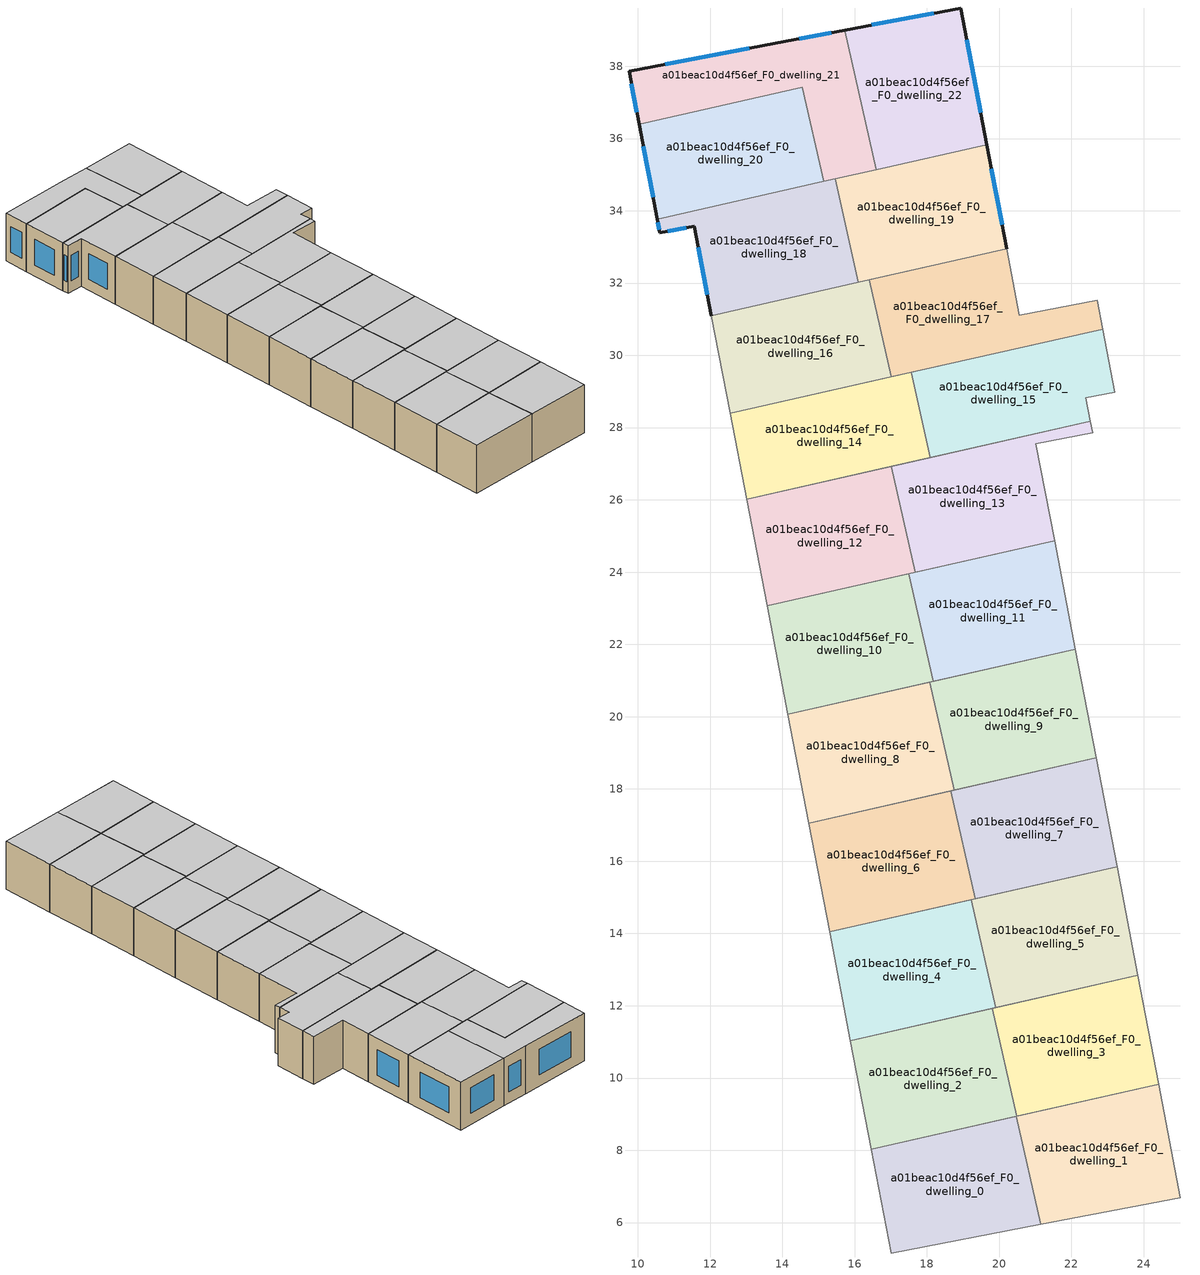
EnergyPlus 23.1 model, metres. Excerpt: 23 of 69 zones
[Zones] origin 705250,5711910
a01beac10d4f56ef_F0_dwelling_0
 floor ground (EU_floor_Construction): 20.48,8.94 21.16,5.95 17.01,5.16 16.46,8.03 z0
 wall adiabatic (EU_wall_Construction): 20.48,8.94 16.46,8.03 17.01,5.16 21.16,5.95 z0:3
 wall to a01beac10d4f56ef_F0_dwelling_1 (EU_wall_Construction): 21.16,5.95 20.48,8.94 z0:3
 ceiling to a01beac10d4f56ef_F1_dwelling_0 (EU_floor_Construction): 21.16,5.95 20.48,8.94 16.46,8.03 17.01,5.16 z3
a01beac10d4f56ef_F0_dwelling_1
 floor ground (EU_floor_Construction): 24.42,9.83 25.02,6.68 21.16,5.95 20.48,8.94 z0
 wall adiabatic (EU_wall_Construction): 21.16,5.95 25.02,6.68 24.42,9.83 20.48,8.94 z0:3
 ceiling to a01beac10d4f56ef_F1_dwelling_1 (EU_floor_Construction): 25.02,6.68 24.42,9.83 20.48,8.94 21.16,5.95 z3
a01beac10d4f56ef_F0_dwelling_10
 floor ground (EU_floor_Construction): 17.51,23.96 18.18,20.97 14.16,20.06 13.58,23.07 z0
 wall adiabatic (EU_wall_Construction): 17.51,23.96 13.58,23.07 14.16,20.06 18.18,20.97 z0:3
 wall to a01beac10d4f56ef_F0_dwelling_11 (EU_wall_Construction): 18.18,20.97 17.51,23.96 z0:3
 ceiling to a01beac10d4f56ef_F1_dwelling_10 (EU_floor_Construction): 18.18,20.97 17.51,23.96 13.58,23.07 14.16,20.06 z3
a01beac10d4f56ef_F0_dwelling_11
 floor ground (EU_floor_Construction): 21.53,24.87 22.11,21.87 18.18,20.97 17.51,23.96 z0
 wall adiabatic (EU_wall_Construction): 18.18,20.97 22.11,21.87 21.53,24.87 17.51,23.96 z0:3
 ceiling to a01beac10d4f56ef_F1_dwelling_11 (EU_floor_Construction): 22.11,21.87 21.53,24.87 17.51,23.96 18.18,20.97 z3
a01beac10d4f56ef_F0_dwelling_12
 floor ground (EU_floor_Construction): 17.02,26.93 17.68,24 13.58,23.07 13.01,26.02 z0
 wall adiabatic (EU_wall_Construction): 17.02,26.93 13.01,26.02 13.58,23.07 17.68,24 z0:3
 wall to a01beac10d4f56ef_F0_dwelling_13 (EU_wall_Construction): 17.68,24 17.02,26.93 z0:3
 ceiling to a01beac10d4f56ef_F1_dwelling_12 (EU_floor_Construction): 17.68,24 17.02,26.93 13.01,26.02 13.58,23.07 z3
a01beac10d4f56ef_F0_dwelling_13
 floor ground (EU_floor_Construction): 22.53,28.18 22.59,27.86 21.02,27.56 21.53,24.87 17.68,24 17.02,26.93 z0
 wall adiabatic (EU_wall_Construction): 17.68,24 21.53,24.87 21.02,27.56 22.59,27.86 22.53,28.18 17.02,26.93 z0:3
 ceiling to a01beac10d4f56ef_F1_dwelling_13 (EU_floor_Construction): 21.53,24.87 21.02,27.56 22.59,27.86 22.53,28.18 17.02,26.93 17.68,24 z3
a01beac10d4f56ef_F0_dwelling_14
 floor ground (EU_floor_Construction): 17.56,29.53 18.1,27.17 13.01,26.02 12.56,28.39 z0
 wall adiabatic (EU_wall_Construction): 17.56,29.53 12.56,28.39 13.01,26.02 18.1,27.17 z0:3
 wall to a01beac10d4f56ef_F0_dwelling_15 (EU_wall_Construction): 18.1,27.17 17.56,29.53 z0:3
 ceiling to a01beac10d4f56ef_F1_dwelling_14 (EU_floor_Construction): 18.1,27.17 17.56,29.53 12.56,28.39 13.01,26.02 z3
a01beac10d4f56ef_F0_dwelling_15
 floor ground (EU_floor_Construction): 22.87,30.73 23.2,28.98 22.4,28.83 22.53,28.18 18.1,27.17 17.56,29.53 z0
 wall adiabatic (EU_wall_Construction): 18.1,27.17 22.53,28.18 22.4,28.83 23.2,28.98 22.87,30.73 17.56,29.53 z0:3
 ceiling to a01beac10d4f56ef_F1_dwelling_15 (EU_floor_Construction): 22.53,28.18 22.4,28.83 23.2,28.98 22.87,30.73 17.56,29.53 18.1,27.17 z3
a01beac10d4f56ef_F0_dwelling_16
 floor ground (EU_floor_Construction): 16.41,32.09 17.02,29.4 12.56,28.39 12.04,31.1 z0
 wall adiabatic (EU_wall_Construction): 16.41,32.09 12.04,31.1 12.56,28.39 17.02,29.4 z0:3
 wall to a01beac10d4f56ef_F0_dwelling_17 (EU_wall_Construction): 17.02,29.4 16.41,32.09 z0:3
 ceiling to a01beac10d4f56ef_F1_dwelling_16 (EU_floor_Construction): 17.02,29.4 16.41,32.09 12.04,31.1 12.56,28.39 z3
a01beac10d4f56ef_F0_dwelling_17
 floor ground (EU_floor_Construction): 22.71,31.52 22.87,30.73 17.02,29.4 16.41,32.09 20.21,32.95 20.56,31.11 z0
 wall adiabatic (EU_wall_Construction): 17.02,29.4 22.87,30.73 22.71,31.52 20.56,31.11 20.21,32.95 16.41,32.09 z0:3
 ceiling to a01beac10d4f56ef_F1_dwelling_17 (EU_floor_Construction): 22.87,30.73 22.71,31.52 20.56,31.11 20.21,32.95 16.41,32.09 17.02,29.4 z3
a01beac10d4f56ef_F0_dwelling_18
 floor ground (EU_floor_Construction): 15.46,34.88 16.11,32.02 12.04,31.1 11.56,33.57 10.61,33.39 10.54,33.77 15.14,34.81 z0
 wall outside (EU_wall_Construction): 10.54,33.77 10.61,33.39 11.56,33.57 12.04,31.1 z0:3
 wall to a01beac10d4f56ef_F0_dwelling_20 (EU_wall_Construction): 15.14,34.81 10.54,33.77 z0:3
 wall to a01beac10d4f56ef_F0_dwelling_19 (EU_wall_Construction): 16.11,32.02 15.46,34.88 z0:3
 wall adiabatic (EU_wall_Construction): 12.04,31.1 16.11,32.02 z0:3
 wall to a01beac10d4f56ef_F0_dwelling_21 (EU_wall_Construction): 15.46,34.88 15.14,34.81 z0:3
 window (EU_Window_Construction): 10.56,33.68 10.6,33.48 / 11.67,33 11.93,31.67 / 10.83,33.43 11.34,33.53 z0.69:2.31
 ceiling to a01beac10d4f56ef_F1_dwelling_18 (EU_floor_Construction): 16.11,32.02 15.46,34.88 15.14,34.81 10.54,33.77 10.61,33.39 11.56,33.57 12.04,31.1 z3
a01beac10d4f56ef_F0_dwelling_19
 floor ground (EU_floor_Construction): 19.66,35.83 20.21,32.95 16.11,32.02 15.46,34.88 z0
 wall outside (EU_wall_Construction): 20.21,32.95 19.66,35.83 z0:3
 wall adiabatic (EU_wall_Construction): 16.11,32.02 20.21,32.95 z0:3
 wall to a01beac10d4f56ef_F0_dwelling_22 (EU_wall_Construction): 19.66,35.83 16.6,35.14 z0:3
 wall to a01beac10d4f56ef_F0_dwelling_21 (EU_wall_Construction): 16.6,35.14 15.46,34.88 z0:3
 window (EU_Window_Construction): 20.08,33.62 19.79,35.17 z0.69:2.31
 ceiling to a01beac10d4f56ef_F1_dwelling_19 (EU_floor_Construction): 20.21,32.95 19.66,35.83 15.46,34.88 16.11,32.02 z3
a01beac10d4f56ef_F0_dwelling_2
 floor ground (EU_floor_Construction): 19.81,11.93 20.49,8.94 16.46,8.03 15.89,11.04 z0
 wall adiabatic (EU_wall_Construction): 19.81,11.93 15.89,11.04 16.46,8.03 20.49,8.94 z0:3
 wall to a01beac10d4f56ef_F0_dwelling_3 (EU_wall_Construction): 20.49,8.94 19.81,11.93 z0:3
 ceiling to a01beac10d4f56ef_F1_dwelling_2 (EU_floor_Construction): 20.49,8.94 19.81,11.93 15.89,11.04 16.46,8.03 z3
a01beac10d4f56ef_F0_dwelling_20
 floor ground (EU_floor_Construction): 14.55,37.42 15.14,34.81 10.54,33.77 10.04,36.39 z0
 wall outside (EU_wall_Construction): 10.04,36.39 10.54,33.77 z0:3
 wall to a01beac10d4f56ef_F0_dwelling_21 (EU_wall_Construction): 15.14,34.81 14.55,37.42 10.04,36.39 z0:3
 window (EU_Window_Construction): 10.16,35.78 10.42,34.37 z0.69:2.31
 ceiling to a01beac10d4f56ef_F1_dwelling_20 (EU_floor_Construction): 15.14,34.81 14.55,37.42 10.04,36.39 10.54,33.77 z3
a01beac10d4f56ef_F0_dwelling_21
 floor ground (EU_floor_Construction): 15.73,39 16.6,35.14 15.14,34.81 14.55,37.42 10.04,36.39 9.76,37.86 14.09,38.69 z0
 wall outside (EU_wall_Construction): 15.73,39 14.09,38.69 9.76,37.86 10.04,36.39 z0:3
 wall to a01beac10d4f56ef_F0_dwelling_22 (EU_wall_Construction): 16.6,35.14 15.73,39 z0:3
 window (EU_Window_Construction): 9.82,37.52 9.97,36.73 / 13.09,38.5 10.76,38.05 / 15.35,38.93 14.47,38.76 z0.69:2.31
 ceiling to a01beac10d4f56ef_F1_dwelling_21 (EU_floor_Construction): 16.6,35.14 15.73,39 14.09,38.69 9.76,37.86 10.04,36.39 14.55,37.42 15.14,34.81 z3
a01beac10d4f56ef_F0_dwelling_22
 floor ground (EU_floor_Construction): 18.93,39.61 19.66,35.83 16.6,35.14 15.73,39 z0
 wall outside (EU_wall_Construction): 19.66,35.83 18.93,39.61 15.73,39 z0:3
 window (EU_Window_Construction): 18.19,39.47 16.47,39.14 / 19.49,36.71 19.1,38.74 z0.69:2.31
 ceiling to a01beac10d4f56ef_F1_dwelling_22 (EU_floor_Construction): 19.66,35.83 18.93,39.61 15.73,39 16.6,35.14 z3
a01beac10d4f56ef_F0_dwelling_3
 floor ground (EU_floor_Construction): 23.84,12.84 24.42,9.83 20.49,8.94 19.81,11.93 z0
 wall adiabatic (EU_wall_Construction): 20.49,8.94 24.42,9.83 23.84,12.84 19.81,11.93 z0:3
 ceiling to a01beac10d4f56ef_F1_dwelling_3 (EU_floor_Construction): 24.42,9.83 23.84,12.84 19.81,11.93 20.49,8.94 z3
a01beac10d4f56ef_F0_dwelling_4
 floor ground (EU_floor_Construction): 19.23,14.94 19.91,11.95 15.89,11.04 15.31,14.05 z0
 wall adiabatic (EU_wall_Construction): 19.23,14.94 15.31,14.05 15.89,11.04 19.91,11.95 z0:3
 wall to a01beac10d4f56ef_F0_dwelling_5 (EU_wall_Construction): 19.91,11.95 19.23,14.94 z0:3
 ceiling to a01beac10d4f56ef_F1_dwelling_4 (EU_floor_Construction): 19.91,11.95 19.23,14.94 15.31,14.05 15.89,11.04 z3
a01beac10d4f56ef_F0_dwelling_5
 floor ground (EU_floor_Construction): 23.26,15.85 23.84,12.84 19.91,11.95 19.23,14.94 z0
 wall adiabatic (EU_wall_Construction): 19.91,11.95 23.84,12.84 23.26,15.85 19.23,14.94 z0:3
 ceiling to a01beac10d4f56ef_F1_dwelling_5 (EU_floor_Construction): 23.84,12.84 23.26,15.85 19.23,14.94 19.91,11.95 z3
a01beac10d4f56ef_F0_dwelling_6
 floor ground (EU_floor_Construction): 18.66,17.94 19.34,14.96 15.31,14.05 14.73,17.05 z0
 wall adiabatic (EU_wall_Construction): 18.66,17.94 14.73,17.05 15.31,14.05 19.34,14.96 z0:3
 wall to a01beac10d4f56ef_F0_dwelling_7 (EU_wall_Construction): 19.34,14.96 18.66,17.94 z0:3
 ceiling to a01beac10d4f56ef_F1_dwelling_6 (EU_floor_Construction): 19.34,14.96 18.66,17.94 14.73,17.05 15.31,14.05 z3
a01beac10d4f56ef_F0_dwelling_7
 floor ground (EU_floor_Construction): 22.69,18.86 23.26,15.85 19.34,14.96 18.66,17.94 z0
 wall adiabatic (EU_wall_Construction): 19.34,14.96 23.26,15.85 22.69,18.86 18.66,17.94 z0:3
 ceiling to a01beac10d4f56ef_F1_dwelling_7 (EU_floor_Construction): 23.26,15.85 22.69,18.86 18.66,17.94 19.34,14.96 z3
a01beac10d4f56ef_F0_dwelling_8
 floor ground (EU_floor_Construction): 18.08,20.95 18.76,17.97 14.73,17.05 14.16,20.06 z0
 wall adiabatic (EU_wall_Construction): 18.08,20.95 14.16,20.06 14.73,17.05 18.76,17.97 z0:3
 wall to a01beac10d4f56ef_F0_dwelling_9 (EU_wall_Construction): 18.76,17.97 18.08,20.95 z0:3
 ceiling to a01beac10d4f56ef_F1_dwelling_8 (EU_floor_Construction): 18.76,17.97 18.08,20.95 14.16,20.06 14.73,17.05 z3
a01beac10d4f56ef_F0_dwelling_9
 floor ground (EU_floor_Construction): 22.11,21.87 22.69,18.86 18.76,17.97 18.08,20.95 z0
 wall adiabatic (EU_wall_Construction): 18.76,17.97 22.69,18.86 22.11,21.87 18.08,20.95 z0:3
 ceiling to a01beac10d4f56ef_F1_dwelling_9 (EU_floor_Construction): 22.69,18.86 22.11,21.87 18.08,20.95 18.76,17.97 z3
[Building]
EU S2 Campaign: North Axis=0; Terrain=City; Solar Distribution=FullExterior
[Site:Location]
London: Latitude=51.5; Longitude=-0.5; Time Zone=0; Elevation=25
[SizingPeriod:WeatherFileDays]
AnnualSizingPeriod: Begin Month=1; Begin Day of Month=1; End Month=12; End Day of Month=31; Day of Week for Start Day=Monday; Use Weather File Daylight Saving Period=No; Use Weather File Rain and Snow Indicators=No
[MATERIAL]
EU_InternalMass_Material: Roughness=MediumRough; Thickness=0.1; Conductivity=1; Density=1800; Specific Heat=900; Thermal Absorptance=0.9; Solar Absorptance=0.7; Visible Absorptance=0.7
[MATERIAL:NOMASS] Roughness=MediumRough; Thermal Absorptance=0.9; Solar Absorptance=0.7; Visible Absorptance=0.7
Name | Thermal Resistance
EU_wall_NoMass | 0.635353
EU_floor_NoMass | 1.96382
[WINDOWMATERIAL:SIMPLEGLAZINGSYSTEM]
EU_Window_SimpleGlazing: UFactor=2.96269; Solar Heat Gain Coefficient=0.76; Visible Transmittance=0.76
[CONSTRUCTION]
EU_wall_Construction: EU_wall_NoMass
EU_floor_Construction: EU_floor_NoMass
EU_InternalMass_Construction: EU_InternalMass_Material
EU_Window_Construction: EU_Window_SimpleGlazing
[ZONE] Type=1; Multiplier=1; Ceiling Height=autocalculate; Floor Area=autocalculate; Part of Total Floor Area=Yes
Name | Volume
a01beac10d4f56ef_F0_dwelling_0; a01beac10d4f56ef_F0_dwelling_15; a01beac10d4f56ef_F0_dwelling_16 | 37.4539
a01beac10d4f56ef_F0_dwelling_1 | 37.4597
a01beac10d4f56ef_F0_dwelling_10; a01beac10d4f56ef_F0_dwelling_12 | 37.4473
a01beac10d4f56ef_F0_dwelling_11 | 37.4561
a01beac10d4f56ef_F0_dwelling_13; a01beac10d4f56ef_F0_dwelling_19; a01beac10d4f56ef_F0_dwelling_22; a01beac10d4f56ef_F0_dwelling_3 | 37.4524
a01beac10d4f56ef_F0_dwelling_14 | 37.4575
a01beac10d4f56ef_F0_dwelling_17; a01beac10d4f56ef_F0_dwelling_8 | 37.4465
a01beac10d4f56ef_F0_dwelling_18; a01beac10d4f56ef_F0_dwelling_2; a01beac10d4f56ef_F0_dwelling_21; a01beac10d4f56ef_F0_dwelling_4 | 37.4502
a01beac10d4f56ef_F0_dwelling_20 | 37.4509
a01beac10d4f56ef_F0_dwelling_5 | 37.459
a01beac10d4f56ef_F0_dwelling_6 | 37.4517
a01beac10d4f56ef_F0_dwelling_7 | 37.4487
a01beac10d4f56ef_F0_dwelling_9 | 37.4495
[INTERNALMASS] Construction=EU_InternalMass_Construction
Name | Zone or ZoneList | Surface Area
a01beac10d4f56ef_F0_dwelling_0_EU_InternalMass | a01beac10d4f56ef_F0_dwelling_0 | 12.4844
a01beac10d4f56ef_F0_dwelling_1_EU_InternalMass | a01beac10d4f56ef_F0_dwelling_1 | 12.4862
a01beac10d4f56ef_F0_dwelling_2_EU_InternalMass | a01beac10d4f56ef_F0_dwelling_2 | 12.4827
a01beac10d4f56ef_F0_dwelling_3_EU_InternalMass | a01beac10d4f56ef_F0_dwelling_3 | 12.4842
a01beac10d4f56ef_F0_dwelling_4_EU_InternalMass | a01beac10d4f56ef_F0_dwelling_4 | 12.4842
a01beac10d4f56ef_F0_dwelling_5_EU_InternalMass | a01beac10d4f56ef_F0_dwelling_5 | 12.4854
a01beac10d4f56ef_F0_dwelling_6_EU_InternalMass | a01beac10d4f56ef_F0_dwelling_6 | 12.4847
a01beac10d4f56ef_F0_dwelling_7_EU_InternalMass | a01beac10d4f56ef_F0_dwelling_7 | 12.4827
a01beac10d4f56ef_F0_dwelling_8_EU_InternalMass | a01beac10d4f56ef_F0_dwelling_8 | 12.4831
a01beac10d4f56ef_F0_dwelling_9_EU_InternalMass | a01beac10d4f56ef_F0_dwelling_9 | 12.4834
a01beac10d4f56ef_F0_dwelling_10_EU_InternalMass | a01beac10d4f56ef_F0_dwelling_10 | 12.4831
a01beac10d4f56ef_F0_dwelling_11_EU_InternalMass | a01beac10d4f56ef_F0_dwelling_11 | 12.4846
a01beac10d4f56ef_F0_dwelling_12_EU_InternalMass | a01beac10d4f56ef_F0_dwelling_12 | 12.4829
a01beac10d4f56ef_F0_dwelling_13_EU_InternalMass | a01beac10d4f56ef_F0_dwelling_13 | 12.4842
a01beac10d4f56ef_F0_dwelling_14_EU_InternalMass | a01beac10d4f56ef_F0_dwelling_14 | 12.4859
a01beac10d4f56ef_F0_dwelling_15_EU_InternalMass | a01beac10d4f56ef_F0_dwelling_15 | 12.4849
a01beac10d4f56ef_F0_dwelling_16_EU_InternalMass | a01beac10d4f56ef_F0_dwelling_16 | 12.4841
a01beac10d4f56ef_F0_dwelling_17_EU_InternalMass | a01beac10d4f56ef_F0_dwelling_17 | 12.482
a01beac10d4f56ef_F0_dwelling_18_EU_InternalMass | a01beac10d4f56ef_F0_dwelling_18 | 12.4827
a01beac10d4f56ef_F0_dwelling_19_EU_InternalMass | a01beac10d4f56ef_F0_dwelling_19 | 12.4839
a01beac10d4f56ef_F0_dwelling_20_EU_InternalMass | a01beac10d4f56ef_F0_dwelling_20 | 12.4836
a01beac10d4f56ef_F0_dwelling_21_EU_InternalMass | a01beac10d4f56ef_F0_dwelling_21 | 12.4837
a01beac10d4f56ef_F0_dwelling_22_EU_InternalMass | a01beac10d4f56ef_F0_dwelling_22 | 12.4847
[OTHEREQUIPMENT] Fuel Type=Electricity; Design Level Calculation Method=Watts/Area; Power per Zone Floor Area=1; Fraction Latent=0; Fraction Radiant=0; Fraction Lost=0; Carbon Dioxide Generation Rate=0; EndUse Subcategory=EU_Step8_InternalGains
Name | Zone or ZoneList or Space or SpaceList | Schedule
EU_Step8_InternalGain_a01beac10d4f56ef_F0_dwelling_0_f000 | a01beac10d4f56ef_F0_dwelling_0 | EU_Step8_GainSchedule_a01beac10d4f56ef_F0_dwelling_0_f000
EU_Step8_InternalGain_a01beac10d4f56ef_F0_dwelling_1_f000 | a01beac10d4f56ef_F0_dwelling_1 | EU_Step8_GainSchedule_a01beac10d4f56ef_F0_dwelling_1_f000
EU_Step8_InternalGain_a01beac10d4f56ef_F0_dwelling_2_f000 | a01beac10d4f56ef_F0_dwelling_2 | EU_Step8_GainSchedule_a01beac10d4f56ef_F0_dwelling_2_f000
EU_Step8_InternalGain_a01beac10d4f56ef_F0_dwelling_3_f000 | a01beac10d4f56ef_F0_dwelling_3 | EU_Step8_GainSchedule_a01beac10d4f56ef_F0_dwelling_3_f000
EU_Step8_InternalGain_a01beac10d4f56ef_F0_dwelling_4_f000 | a01beac10d4f56ef_F0_dwelling_4 | EU_Step8_GainSchedule_a01beac10d4f56ef_F0_dwelling_4_f000
EU_Step8_InternalGain_a01beac10d4f56ef_F0_dwelling_5_f000 | a01beac10d4f56ef_F0_dwelling_5 | EU_Step8_GainSchedule_a01beac10d4f56ef_F0_dwelling_5_f000
EU_Step8_InternalGain_a01beac10d4f56ef_F0_dwelling_6_f000 | a01beac10d4f56ef_F0_dwelling_6 | EU_Step8_GainSchedule_a01beac10d4f56ef_F0_dwelling_6_f000
EU_Step8_InternalGain_a01beac10d4f56ef_F0_dwelling_7_f000 | a01beac10d4f56ef_F0_dwelling_7 | EU_Step8_GainSchedule_a01beac10d4f56ef_F0_dwelling_7_f000
EU_Step8_InternalGain_a01beac10d4f56ef_F0_dwelling_8_f000 | a01beac10d4f56ef_F0_dwelling_8 | EU_Step8_GainSchedule_a01beac10d4f56ef_F0_dwelling_8_f000
EU_Step8_InternalGain_a01beac10d4f56ef_F0_dwelling_9_f000 | a01beac10d4f56ef_F0_dwelling_9 | EU_Step8_GainSchedule_a01beac10d4f56ef_F0_dwelling_9_f000
EU_Step8_InternalGain_a01beac10d4f56ef_F0_dwelling_10_f000 | a01beac10d4f56ef_F0_dwelling_10 | EU_Step8_GainSchedule_a01beac10d4f56ef_F0_dwelling_10_f000
EU_Step8_InternalGain_a01beac10d4f56ef_F0_dwelling_11_f000 | a01beac10d4f56ef_F0_dwelling_11 | EU_Step8_GainSchedule_a01beac10d4f56ef_F0_dwelling_11_f000
EU_Step8_InternalGain_a01beac10d4f56ef_F0_dwelling_12_f000 | a01beac10d4f56ef_F0_dwelling_12 | EU_Step8_GainSchedule_a01beac10d4f56ef_F0_dwelling_12_f000
EU_Step8_InternalGain_a01beac10d4f56ef_F0_dwelling_13_f000 | a01beac10d4f56ef_F0_dwelling_13 | EU_Step8_GainSchedule_a01beac10d4f56ef_F0_dwelling_13_f000
EU_Step8_InternalGain_a01beac10d4f56ef_F0_dwelling_14_f000 | a01beac10d4f56ef_F0_dwelling_14 | EU_Step8_GainSchedule_a01beac10d4f56ef_F0_dwelling_14_f000
EU_Step8_InternalGain_a01beac10d4f56ef_F0_dwelling_15_f000 | a01beac10d4f56ef_F0_dwelling_15 | EU_Step8_GainSchedule_a01beac10d4f56ef_F0_dwelling_15_f000
EU_Step8_InternalGain_a01beac10d4f56ef_F0_dwelling_16_f000 | a01beac10d4f56ef_F0_dwelling_16 | EU_Step8_GainSchedule_a01beac10d4f56ef_F0_dwelling_16_f000
EU_Step8_InternalGain_a01beac10d4f56ef_F0_dwelling_17_f000 | a01beac10d4f56ef_F0_dwelling_17 | EU_Step8_GainSchedule_a01beac10d4f56ef_F0_dwelling_17_f000
EU_Step8_InternalGain_a01beac10d4f56ef_F0_dwelling_18_f000 | a01beac10d4f56ef_F0_dwelling_18 | EU_Step8_GainSchedule_a01beac10d4f56ef_F0_dwelling_18_f000
EU_Step8_InternalGain_a01beac10d4f56ef_F0_dwelling_19_f000 | a01beac10d4f56ef_F0_dwelling_19 | EU_Step8_GainSchedule_a01beac10d4f56ef_F0_dwelling_19_f000
EU_Step8_InternalGain_a01beac10d4f56ef_F0_dwelling_20_f000 | a01beac10d4f56ef_F0_dwelling_20 | EU_Step8_GainSchedule_a01beac10d4f56ef_F0_dwelling_20_f000
EU_Step8_InternalGain_a01beac10d4f56ef_F0_dwelling_21_f000 | a01beac10d4f56ef_F0_dwelling_21 | EU_Step8_GainSchedule_a01beac10d4f56ef_F0_dwelling_21_f000
EU_Step8_InternalGain_a01beac10d4f56ef_F0_dwelling_22_f000 | a01beac10d4f56ef_F0_dwelling_22 | EU_Step8_GainSchedule_a01beac10d4f56ef_F0_dwelling_22_f000
[ZONEVENTILATION:DESIGNFLOWRATE] Schedule=EU_AlwaysOn; Design Flow Rate Calculation Method=AirChanges/Hour; Air Changes per Hour=0.555504; Ventilation Type=Natural; Fan Pressure Rise=0; Fan Total Efficiency=1; Constant Term Coefficient=1; Temperature Term Coefficient=0; Velocity Term Coefficient=0; Velocity Squared Term Coefficient=0; Minimum Indoor Temperature=-100; Maximum Indoor Temperature=100; Delta Temperature=-100; Minimum Outdoor Temperature=-100; Maximum Outdoor Temperature=100; Maximum Wind Speed=40
Name | Zone or ZoneList or Space or SpaceList
EU_ConstantAir_a01beac10d4f56ef_F0_dwelling_0 | a01beac10d4f56ef_F0_dwelling_0
EU_ConstantAir_a01beac10d4f56ef_F0_dwelling_1 | a01beac10d4f56ef_F0_dwelling_1
EU_ConstantAir_a01beac10d4f56ef_F0_dwelling_2 | a01beac10d4f56ef_F0_dwelling_2
EU_ConstantAir_a01beac10d4f56ef_F0_dwelling_3 | a01beac10d4f56ef_F0_dwelling_3
EU_ConstantAir_a01beac10d4f56ef_F0_dwelling_4 | a01beac10d4f56ef_F0_dwelling_4
EU_ConstantAir_a01beac10d4f56ef_F0_dwelling_5 | a01beac10d4f56ef_F0_dwelling_5
EU_ConstantAir_a01beac10d4f56ef_F0_dwelling_6 | a01beac10d4f56ef_F0_dwelling_6
EU_ConstantAir_a01beac10d4f56ef_F0_dwelling_7 | a01beac10d4f56ef_F0_dwelling_7
EU_ConstantAir_a01beac10d4f56ef_F0_dwelling_8 | a01beac10d4f56ef_F0_dwelling_8
EU_ConstantAir_a01beac10d4f56ef_F0_dwelling_9 | a01beac10d4f56ef_F0_dwelling_9
EU_ConstantAir_a01beac10d4f56ef_F0_dwelling_10 | a01beac10d4f56ef_F0_dwelling_10
EU_ConstantAir_a01beac10d4f56ef_F0_dwelling_11 | a01beac10d4f56ef_F0_dwelling_11
EU_ConstantAir_a01beac10d4f56ef_F0_dwelling_12 | a01beac10d4f56ef_F0_dwelling_12
EU_ConstantAir_a01beac10d4f56ef_F0_dwelling_13 | a01beac10d4f56ef_F0_dwelling_13
EU_ConstantAir_a01beac10d4f56ef_F0_dwelling_14 | a01beac10d4f56ef_F0_dwelling_14
EU_ConstantAir_a01beac10d4f56ef_F0_dwelling_15 | a01beac10d4f56ef_F0_dwelling_15
EU_ConstantAir_a01beac10d4f56ef_F0_dwelling_16 | a01beac10d4f56ef_F0_dwelling_16
EU_ConstantAir_a01beac10d4f56ef_F0_dwelling_17 | a01beac10d4f56ef_F0_dwelling_17
EU_ConstantAir_a01beac10d4f56ef_F0_dwelling_18 | a01beac10d4f56ef_F0_dwelling_18
EU_ConstantAir_a01beac10d4f56ef_F0_dwelling_19 | a01beac10d4f56ef_F0_dwelling_19
EU_ConstantAir_a01beac10d4f56ef_F0_dwelling_20 | a01beac10d4f56ef_F0_dwelling_20
EU_ConstantAir_a01beac10d4f56ef_F0_dwelling_21 | a01beac10d4f56ef_F0_dwelling_21
EU_ConstantAir_a01beac10d4f56ef_F0_dwelling_22 | a01beac10d4f56ef_F0_dwelling_22
[HVACTEMPLATE:THERMOSTAT] Constant Heating Setpoint=20; Constant Cooling Setpoint=50
EU_HeatOnly_a01beac10d4f56ef_F0_dwelling_0; EU_HeatOnly_a01beac10d4f56ef_F0_dwelling_1; EU_HeatOnly_a01beac10d4f56ef_F0_dwelling_2; EU_HeatOnly_a01beac10d4f56ef_F0_dwelling_3; EU_HeatOnly_a01beac10d4f56ef_F0_dwelling_4; EU_HeatOnly_a01beac10d4f56ef_F0_dwelling_5; EU_HeatOnly_a01beac10d4f56ef_F0_dwelling_6; EU_HeatOnly_a01beac10d4f56ef_F0_dwelling_7; EU_HeatOnly_a01beac10d4f56ef_F0_dwelling_8; EU_HeatOnly_a01beac10d4f56ef_F0_dwelling_9; EU_HeatOnly_a01beac10d4f56ef_F0_dwelling_10; EU_HeatOnly_a01beac10d4f56ef_F0_dwelling_11; EU_HeatOnly_a01beac10d4f56ef_F0_dwelling_12; EU_HeatOnly_a01beac10d4f56ef_F0_dwelling_13; EU_HeatOnly_a01beac10d4f56ef_F0_dwelling_14; EU_HeatOnly_a01beac10d4f56ef_F0_dwelling_15; EU_HeatOnly_a01beac10d4f56ef_F0_dwelling_16; EU_HeatOnly_a01beac10d4f56ef_F0_dwelling_17; EU_HeatOnly_a01beac10d4f56ef_F0_dwelling_18; EU_HeatOnly_a01beac10d4f56ef_F0_dwelling_19; EU_HeatOnly_a01beac10d4f56ef_F0_dwelling_20; EU_HeatOnly_a01beac10d4f56ef_F0_dwelling_21; EU_HeatOnly_a01beac10d4f56ef_F0_dwelling_22; EU_HeatOnly_a01beac10d4f56ef_F1_dwelling_0; EU_HeatOnly_a01beac10d4f56ef_F1_dwelling_1; EU_HeatOnly_a01beac10d4f56ef_F1_dwelling_2; EU_HeatOnly_a01beac10d4f56ef_F1_dwelling_3; EU_HeatOnly_a01beac10d4f56ef_F1_dwelling_4; EU_HeatOnly_a01beac10d4f56ef_F1_dwelling_5; EU_HeatOnly_a01beac10d4f56ef_F1_dwelling_6; EU_HeatOnly_a01beac10d4f56ef_F1_dwelling_7; EU_HeatOnly_a01beac10d4f56ef_F1_dwelling_8; EU_HeatOnly_a01beac10d4f56ef_F1_dwelling_9; EU_HeatOnly_a01beac10d4f56ef_F1_dwelling_10; EU_HeatOnly_a01beac10d4f56ef_F1_dwelling_11; EU_HeatOnly_a01beac10d4f56ef_F1_dwelling_12; EU_HeatOnly_a01beac10d4f56ef_F1_dwelling_13; EU_HeatOnly_a01beac10d4f56ef_F1_dwelling_14; EU_HeatOnly_a01beac10d4f56ef_F1_dwelling_15; EU_HeatOnly_a01beac10d4f56ef_F1_dwelling_16; EU_HeatOnly_a01beac10d4f56ef_F1_dwelling_17; EU_HeatOnly_a01beac10d4f56ef_F1_dwelling_18; EU_HeatOnly_a01beac10d4f56ef_F1_dwelling_19; EU_HeatOnly_a01beac10d4f56ef_F1_dwelling_20; EU_HeatOnly_a01beac10d4f56ef_F1_dwelling_21; EU_HeatOnly_a01beac10d4f56ef_F1_dwelling_22; EU_HeatOnly_a01beac10d4f56ef_F2_dwelling_0; EU_HeatOnly_a01beac10d4f56ef_F2_dwelling_1; EU_HeatOnly_a01beac10d4f56ef_F2_dwelling_2; EU_HeatOnly_a01beac10d4f56ef_F2_dwelling_3; EU_HeatOnly_a01beac10d4f56ef_F2_dwelling_4; EU_HeatOnly_a01beac10d4f56ef_F2_dwelling_5; EU_HeatOnly_a01beac10d4f56ef_F2_dwelling_6; EU_HeatOnly_a01beac10d4f56ef_F2_dwelling_7; EU_HeatOnly_a01beac10d4f56ef_F2_dwelling_8; EU_HeatOnly_a01beac10d4f56ef_F2_dwelling_9; EU_HeatOnly_a01beac10d4f56ef_F2_dwelling_10; EU_HeatOnly_a01beac10d4f56ef_F2_dwelling_11; EU_HeatOnly_a01beac10d4f56ef_F2_dwelling_12; EU_HeatOnly_a01beac10d4f56ef_F2_dwelling_13; EU_HeatOnly_a01beac10d4f56ef_F2_dwelling_14; EU_HeatOnly_a01beac10d4f56ef_F2_dwelling_15; EU_HeatOnly_a01beac10d4f56ef_F2_dwelling_16; EU_HeatOnly_a01beac10d4f56ef_F2_dwelling_17; EU_HeatOnly_a01beac10d4f56ef_F2_dwelling_18; EU_HeatOnly_a01beac10d4f56ef_F2_dwelling_19; EU_HeatOnly_a01beac10d4f56ef_F2_dwelling_20; EU_HeatOnly_a01beac10d4f56ef_F2_dwelling_21; EU_HeatOnly_a01beac10d4f56ef_F2_dwelling_22
[HVACTEMPLATE:ZONE:IDEALLOADSAIRSYSTEM] System Availability Schedule=EU_AlwaysOn; Maximum Heating Supply Air Temperature=50; Minimum Cooling Supply Air Temperature=13; Maximum Heating Supply Air Humidity Ratio=0.0156; Minimum Cooling Supply Air Humidity Ratio=0.0077; Heating Limit=NoLimit; Cooling Limit=NoLimit; Heating Availability Schedule=EU_AlwaysOn; Cooling Availability Schedule=EU_CoolingOff; Dehumidification Control Type=ConstantSensibleHeatRatio; Cooling Sensible Heat Ratio=0.7; Dehumidification Setpoint=60; Humidification Control Type=None; Humidification Setpoint=30; Outdoor Air Method=None; Outdoor Air Flow Rate per Person=0.00944; Outdoor Air Flow Rate per Zone Floor Area=0; Outdoor Air Flow Rate per Zone=0; Demand Controlled Ventilation Type=None; Outdoor Air Economizer Type=NoEconomizer; Heat Recovery Type=None; Sensible Heat Recovery Effectiveness=0.7; Latent Heat Recovery Effectiveness=0.65
Name | Template Thermostat
a01beac10d4f56ef_F0_dwelling_0 | EU_HeatOnly_a01beac10d4f56ef_F0_dwelling_0
a01beac10d4f56ef_F0_dwelling_1 | EU_HeatOnly_a01beac10d4f56ef_F0_dwelling_1
a01beac10d4f56ef_F0_dwelling_2 | EU_HeatOnly_a01beac10d4f56ef_F0_dwelling_2
a01beac10d4f56ef_F0_dwelling_3 | EU_HeatOnly_a01beac10d4f56ef_F0_dwelling_3
a01beac10d4f56ef_F0_dwelling_4 | EU_HeatOnly_a01beac10d4f56ef_F0_dwelling_4
a01beac10d4f56ef_F0_dwelling_5 | EU_HeatOnly_a01beac10d4f56ef_F0_dwelling_5
a01beac10d4f56ef_F0_dwelling_6 | EU_HeatOnly_a01beac10d4f56ef_F0_dwelling_6
a01beac10d4f56ef_F0_dwelling_7 | EU_HeatOnly_a01beac10d4f56ef_F0_dwelling_7
a01beac10d4f56ef_F0_dwelling_8 | EU_HeatOnly_a01beac10d4f56ef_F0_dwelling_8
a01beac10d4f56ef_F0_dwelling_9 | EU_HeatOnly_a01beac10d4f56ef_F0_dwelling_9
a01beac10d4f56ef_F0_dwelling_10 | EU_HeatOnly_a01beac10d4f56ef_F0_dwelling_10
a01beac10d4f56ef_F0_dwelling_11 | EU_HeatOnly_a01beac10d4f56ef_F0_dwelling_11
a01beac10d4f56ef_F0_dwelling_12 | EU_HeatOnly_a01beac10d4f56ef_F0_dwelling_12
a01beac10d4f56ef_F0_dwelling_13 | EU_HeatOnly_a01beac10d4f56ef_F0_dwelling_13
a01beac10d4f56ef_F0_dwelling_14 | EU_HeatOnly_a01beac10d4f56ef_F0_dwelling_14
a01beac10d4f56ef_F0_dwelling_15 | EU_HeatOnly_a01beac10d4f56ef_F0_dwelling_15
a01beac10d4f56ef_F0_dwelling_16 | EU_HeatOnly_a01beac10d4f56ef_F0_dwelling_16
a01beac10d4f56ef_F0_dwelling_17 | EU_HeatOnly_a01beac10d4f56ef_F0_dwelling_17
a01beac10d4f56ef_F0_dwelling_18 | EU_HeatOnly_a01beac10d4f56ef_F0_dwelling_18
a01beac10d4f56ef_F0_dwelling_19 | EU_HeatOnly_a01beac10d4f56ef_F0_dwelling_19
a01beac10d4f56ef_F0_dwelling_20 | EU_HeatOnly_a01beac10d4f56ef_F0_dwelling_20
a01beac10d4f56ef_F0_dwelling_21 | EU_HeatOnly_a01beac10d4f56ef_F0_dwelling_21
a01beac10d4f56ef_F0_dwelling_22 | EU_HeatOnly_a01beac10d4f56ef_F0_dwelling_22
[SIZING:ZONE] Zone Cooling Design Supply Air Temperature Input Method=SupplyAirTemperature; Zone Cooling Design Supply Air Temperature=13; Zone Heating Design Supply Air Temperature Input Method=SupplyAirTemperature; Zone Heating Design Supply Air Temperature=50; Zone Cooling Design Supply Air Humidity Ratio=0.008; Zone Heating Design Supply Air Humidity Ratio=0.008; Cooling Design Air Flow Method=DesignDay; Cooling Design Air Flow Rate=0; Cooling Minimum Air Flow per Zone Floor Area=0.000762; Cooling Minimum Air Flow=0; Cooling Minimum Air Flow Fraction=0.2; Heating Design Air Flow Method=DesignDay; Heating Design Air Flow Rate=0; Heating Maximum Air Flow per Zone Floor Area=0.002032; Heating Maximum Air Flow=0.141576; Heating Maximum Air Flow Fraction=0.3; Account for Dedicated Outdoor Air System=No; Dedicated Outdoor Air System Control Strategy=NeutralSupplyAir; Dedicated Outdoor Air Low Setpoint Temperature for Design=autosize; Dedicated Outdoor Air High Setpoint Temperature for Design=autosize; Zone Load Sizing Method=Sensible Load Only No Latent Load; Zone Latent Cooling Design Supply Air Humidity Ratio Input Method=HumidityRatioDifference; Zone Cooling Design Supply Air Humidity Ratio Difference=0.005; Zone Latent Heating Design Supply Air Humidity Ratio Input Method=HumidityRatioDifference; Zone Humidification Design Supply Air Humidity Ratio Difference=0.005
a01beac10d4f56ef_F0_dwelling_0; a01beac10d4f56ef_F0_dwelling_1; a01beac10d4f56ef_F0_dwelling_2; a01beac10d4f56ef_F0_dwelling_3; a01beac10d4f56ef_F0_dwelling_4; a01beac10d4f56ef_F0_dwelling_5; a01beac10d4f56ef_F0_dwelling_6; a01beac10d4f56ef_F0_dwelling_7; a01beac10d4f56ef_F0_dwelling_8; a01beac10d4f56ef_F0_dwelling_9; a01beac10d4f56ef_F0_dwelling_10; a01beac10d4f56ef_F0_dwelling_11; a01beac10d4f56ef_F0_dwelling_12; a01beac10d4f56ef_F0_dwelling_13; a01beac10d4f56ef_F0_dwelling_14; a01beac10d4f56ef_F0_dwelling_15; a01beac10d4f56ef_F0_dwelling_16; a01beac10d4f56ef_F0_dwelling_17; a01beac10d4f56ef_F0_dwelling_18; a01beac10d4f56ef_F0_dwelling_19; a01beac10d4f56ef_F0_dwelling_20; a01beac10d4f56ef_F0_dwelling_21; a01beac10d4f56ef_F0_dwelling_22
[SCHEDULE:CONSTANT]
Name | Hourly Value
EU_AlwaysOn | 1
EU_CoolingOff | 0
[SCHEDULE:FILE] Column Number=1; Rows to Skip at Top=0; Number of Hours of Data=8760; Column Separator=Comma; Interpolate to Timestep=No; Minutes per Item=60; Adjust Schedule for Daylight Savings=Yes
Name | File
EU_Step8_GainSchedule_a01beac10d4f56ef_F0_dwelling_0_f000 | ../../schedules/a01beac10d4f56ef/a01beac10d4f56ef_F0_dwelling_0_f000_gain.csv
EU_Step8_GainSchedule_a01beac10d4f56ef_F0_dwelling_1_f000 | ../../schedules/a01beac10d4f56ef/a01beac10d4f56ef_F0_dwelling_1_f000_gain.csv
EU_Step8_GainSchedule_a01beac10d4f56ef_F0_dwelling_2_f000 | ../../schedules/a01beac10d4f56ef/a01beac10d4f56ef_F0_dwelling_2_f000_gain.csv
EU_Step8_GainSchedule_a01beac10d4f56ef_F0_dwelling_3_f000 | ../../schedules/a01beac10d4f56ef/a01beac10d4f56ef_F0_dwelling_3_f000_gain.csv
EU_Step8_GainSchedule_a01beac10d4f56ef_F0_dwelling_4_f000 | ../../schedules/a01beac10d4f56ef/a01beac10d4f56ef_F0_dwelling_4_f000_gain.csv
EU_Step8_GainSchedule_a01beac10d4f56ef_F0_dwelling_5_f000 | ../../schedules/a01beac10d4f56ef/a01beac10d4f56ef_F0_dwelling_5_f000_gain.csv
EU_Step8_GainSchedule_a01beac10d4f56ef_F0_dwelling_6_f000 | ../../schedules/a01beac10d4f56ef/a01beac10d4f56ef_F0_dwelling_6_f000_gain.csv
EU_Step8_GainSchedule_a01beac10d4f56ef_F0_dwelling_7_f000 | ../../schedules/a01beac10d4f56ef/a01beac10d4f56ef_F0_dwelling_7_f000_gain.csv
EU_Step8_GainSchedule_a01beac10d4f56ef_F0_dwelling_8_f000 | ../../schedules/a01beac10d4f56ef/a01beac10d4f56ef_F0_dwelling_8_f000_gain.csv
EU_Step8_GainSchedule_a01beac10d4f56ef_F0_dwelling_9_f000 | ../../schedules/a01beac10d4f56ef/a01beac10d4f56ef_F0_dwelling_9_f000_gain.csv
EU_Step8_GainSchedule_a01beac10d4f56ef_F0_dwelling_10_f000 | ../../schedules/a01beac10d4f56ef/a01beac10d4f56ef_F0_dwelling_10_f000_gain.csv
EU_Step8_GainSchedule_a01beac10d4f56ef_F0_dwelling_11_f000 | ../../schedules/a01beac10d4f56ef/a01beac10d4f56ef_F0_dwelling_11_f000_gain.csv
EU_Step8_GainSchedule_a01beac10d4f56ef_F0_dwelling_12_f000 | ../../schedules/a01beac10d4f56ef/a01beac10d4f56ef_F0_dwelling_12_f000_gain.csv
EU_Step8_GainSchedule_a01beac10d4f56ef_F0_dwelling_13_f000 | ../../schedules/a01beac10d4f56ef/a01beac10d4f56ef_F0_dwelling_13_f000_gain.csv
EU_Step8_GainSchedule_a01beac10d4f56ef_F0_dwelling_14_f000 | ../../schedules/a01beac10d4f56ef/a01beac10d4f56ef_F0_dwelling_14_f000_gain.csv
EU_Step8_GainSchedule_a01beac10d4f56ef_F0_dwelling_15_f000 | ../../schedules/a01beac10d4f56ef/a01beac10d4f56ef_F0_dwelling_15_f000_gain.csv
EU_Step8_GainSchedule_a01beac10d4f56ef_F0_dwelling_16_f000 | ../../schedules/a01beac10d4f56ef/a01beac10d4f56ef_F0_dwelling_16_f000_gain.csv
EU_Step8_GainSchedule_a01beac10d4f56ef_F0_dwelling_17_f000 | ../../schedules/a01beac10d4f56ef/a01beac10d4f56ef_F0_dwelling_17_f000_gain.csv
EU_Step8_GainSchedule_a01beac10d4f56ef_F0_dwelling_18_f000 | ../../schedules/a01beac10d4f56ef/a01beac10d4f56ef_F0_dwelling_18_f000_gain.csv
EU_Step8_GainSchedule_a01beac10d4f56ef_F0_dwelling_19_f000 | ../../schedules/a01beac10d4f56ef/a01beac10d4f56ef_F0_dwelling_19_f000_gain.csv
EU_Step8_GainSchedule_a01beac10d4f56ef_F0_dwelling_20_f000 | ../../schedules/a01beac10d4f56ef/a01beac10d4f56ef_F0_dwelling_20_f000_gain.csv
EU_Step8_GainSchedule_a01beac10d4f56ef_F0_dwelling_21_f000 | ../../schedules/a01beac10d4f56ef/a01beac10d4f56ef_F0_dwelling_21_f000_gain.csv
EU_Step8_GainSchedule_a01beac10d4f56ef_F0_dwelling_22_f000 | ../../schedules/a01beac10d4f56ef/a01beac10d4f56ef_F0_dwelling_22_f000_gain.csv
